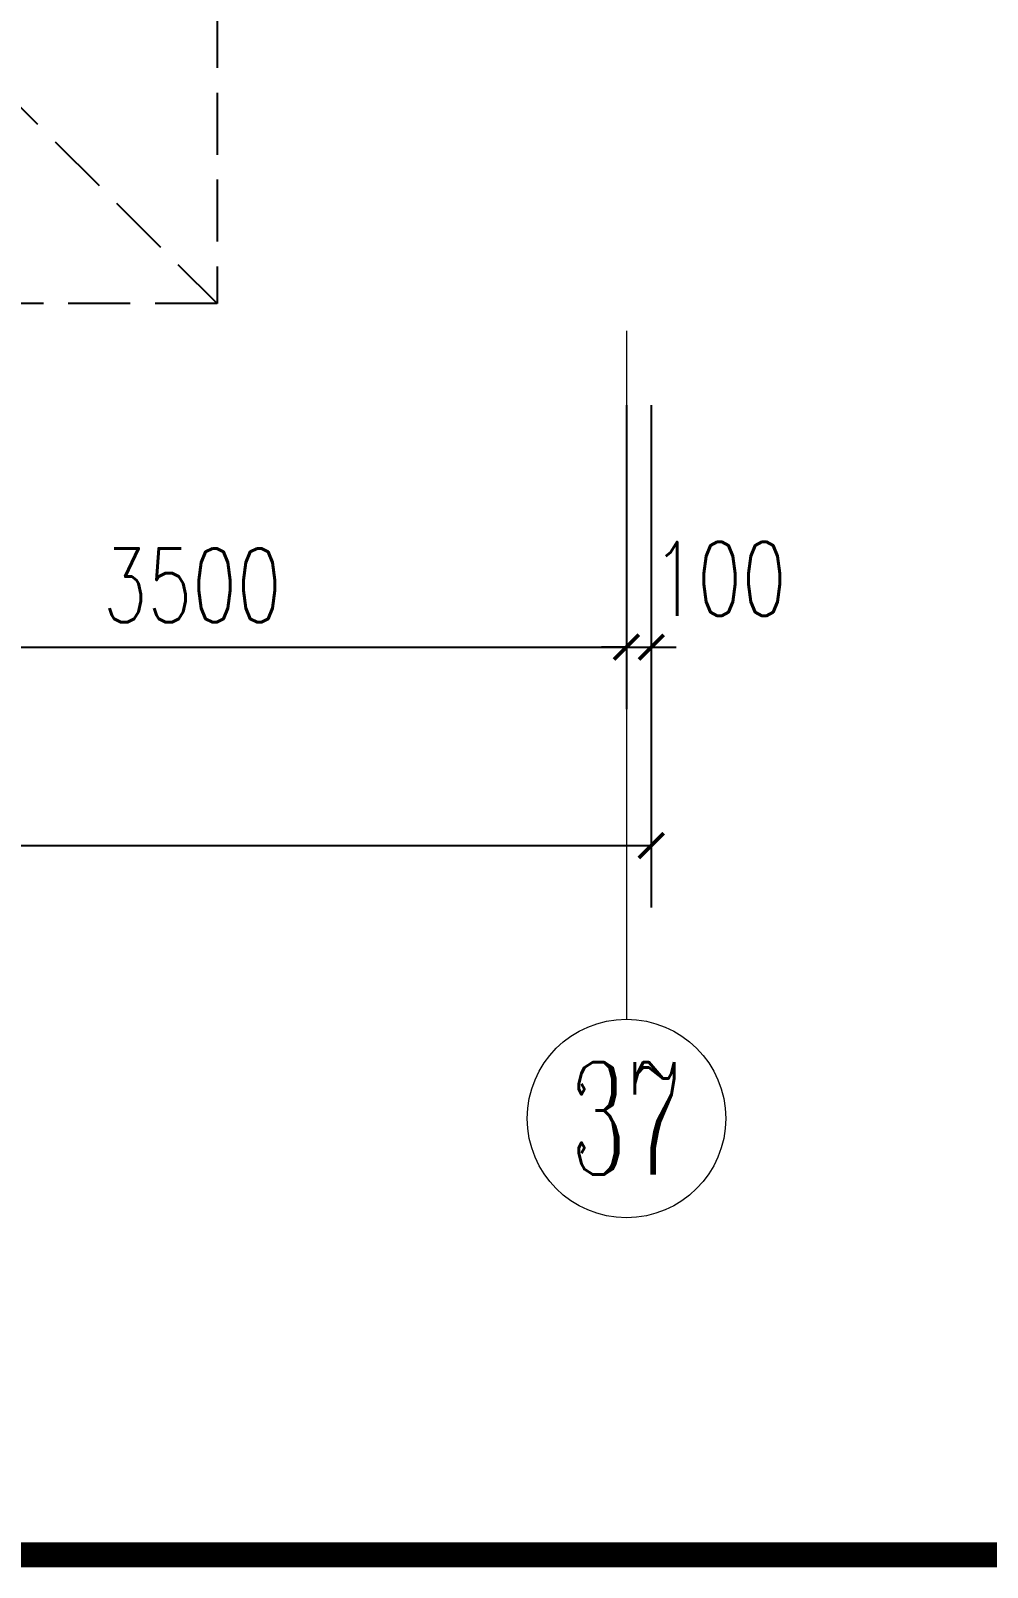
# Model space of a CAD drawing. Extents: x 3753737 to 4713801, y -857380 to 24339.
# Drawn here: x 4088512 to 4092367, y -747704 to -741510 of the extents above; entities that cross this region are included whole.
import ezdxf
from ezdxf.enums import TextEntityAlignment as Align

# ---------------------------------------------------------------- set-up
doc = ezdxf.new("R2010")
doc.units = 0
doc.header["$LTSCALE"] = 1000
doc.header["$MEASUREMENT"] = 0
doc.linetypes.add('DASH', pattern=[0.35, 0.25, -0.1])
doc.layers.get('0').update_dxf_attribs({"linetype": 'CONTINUOUS'})
doc.layers.get('Defpoints').update_dxf_attribs({"linetype": 'CONTINUOUS'})
doc.layers.add('!!电气', color=1, linetype='CONTINUOUS')
doc.layers.add('卫生间', color=6, linetype='CONTINUOUS')
for name, color, linetype, lineweight in [('AXIS', 114, 'CONTINUOUS', 20), ('AXIS_TEXT', 7, 'CONTINUOUS', 20), ('图框', 147, 'CONTINUOUS', 20)]:
    doc.layers.add(name, color=color, linetype=linetype, lineweight=lineweight)
doc.styles.add('_TCH_AXIS', font='COMPLEX', dxfattribs={"bigfont": 'GBCBIG'})
doc.styles.add('_TCH_DIM_T3', font='SIMPLEX.shx', dxfattribs={"width": 0.705882, "bigfont": 'GBCBIG.shx'})
doc.styles.add('COMPLEX', font='COMPLEX')
doc.dimstyles.new('_TCH_ARCH&&100', dxfattribs={"dimtxt": 297.5, "dimasz": 100, "dimexe": 250, "dimexo": 300, "dimgap": 100, "dimtad": 1, "dimdec": 0, "dimzin": 0, "dimdsep": 46, "dimtxsty": '_TCH_DIM_T3', "dimblk": 'ARCHTICK', "dimcen": 0.09, "dimclrt": 7, "dimazin": 2, "dimtfac": 1, "dimtdec": 0, "dimtix": 1, "dimtmove": 2, "dimatfit": 3, "dimfxl": 1, "dimtolj": 1, "dimtzin": 0, "dimarcsym": 0})

# ---------------------------------------------------------------- blocks, each defined once
blk = doc.blocks.new('A$C148B7D8E')
at = {"layer": '卫生间', "color": 252, "linetype": 'DASH'}
blk.add_line((2650, -1200), (1750, -2100), dxfattribs=at)
blk.add_lwpolyline([(16100, 14000), (16100, 15400), (7700, 15400), (7700, 10800), (7300, 10800), (7300, 10000), (900, 10000), (900, 9000), (-900, 9000), (-900, -900), (1750, -900), (1750, -2100), (23450, -2100), (23450, -900), (25100, -900)], dxfattribs=at)
blk = doc.blocks.new('_ArchTick')
at = {"color": 0, "linetype": 'ByBlock', "const_width": 0.15}
blk.add_lwpolyline([(-0.5, -0.5), (0.5, 0.5)], dxfattribs=at)
blk = doc.blocks.new('*D592')
at = {"layer": 'AXIS', "color": 0, "lineweight": -2, "transparency": 16777216}
for p, q in [((-100, -1409.4), (-100, -3434.4)), ((50100, -1409.4), (50100, -3434.4)), ((-100, -3184.4), (50100, -3184.4))]:
    blk.add_line(p, q, dxfattribs=at)
at = {"layer": 'Defpoints', "color": 0, "transparency": 16777216}
for p in [(-100, -1109.4), (50100, -1109.4), (50100, -3184.4)]:
    blk.add_point(p, dxfattribs=at)
at = {"layer": 'AXIS', "color": 0, "lineweight": -2, "transparency": 16777216, "xscale": 100, "yscale": 100, "zscale": 100, "rotation": 180}
blk.add_blockref('_ArchTick', (-100, -3184.4), dxfattribs=at)
at = {"layer": 'AXIS', "color": 0, "lineweight": -2, "transparency": 16777216, "xscale": 100, "yscale": 100, "zscale": 100}
blk.add_blockref('_ArchTick', (50100, -3184.4), dxfattribs=at)
at = {"layer": 'AXIS', "color": 7, "transparency": 16777216, "insert": (25000, -2935.6), "char_height": 297.5, "attachment_point": 5, "style": '_TCH_DIM_T3'}
blk.add_mtext('\\A1;50200', dxfattribs=at)
blk = doc.blocks.new('*D600')
at = {"layer": 'AXIS', "color": 0, "lineweight": -2, "transparency": 16777216}
for p, q in [((50000, -1409.4), (50000, -2634.4)), ((50100, -1409.4), (50100, -2634.4)), ((50000, -2384.4), (49900, -2384.4)), ((50000, -2384.4), (50100, -2384.4)), ((50100, -2384.4), (50200, -2384.4))]:
    blk.add_line(p, q, dxfattribs=at)
at = {"layer": 'Defpoints', "color": 0, "transparency": 16777216}
for p in [(50000, -1109.4), (50100, -1109.4), (50100, -2384.4)]:
    blk.add_point(p, dxfattribs=at)
at = {"layer": 'AXIS', "color": 0, "lineweight": -2, "transparency": 16777216, "xscale": 100, "yscale": 100, "zscale": 100}
blk.add_blockref('_ArchTick', (50000, -2384.4), dxfattribs=at)
at = {"layer": 'AXIS', "color": 0, "lineweight": -2, "transparency": 16777216, "xscale": 100, "yscale": 100, "zscale": 100, "rotation": 180}
blk.add_blockref('_ArchTick', (50100, -2384.4), dxfattribs=at)
at = {"layer": 'AXIS', "color": 7, "transparency": 16777216, "insert": (50375, -2109.4), "char_height": 297.5, "attachment_point": 5, "style": '_TCH_DIM_T3'}
blk.add_mtext('\\A1;100', dxfattribs=at)
blk = doc.blocks.new('*D601')
at = {"layer": 'AXIS', "color": 0, "lineweight": -2, "transparency": 16777216}
for p, q in [((46500, -1409.4), (46500, -2634.4)), ((50000, -1409.4), (50000, -2634.4)), ((46500, -2384.4), (50000, -2384.4))]:
    blk.add_line(p, q, dxfattribs=at)
at = {"layer": 'Defpoints', "color": 0, "transparency": 16777216}
for p in [(46500, -1109.4), (50000, -1109.4), (50000, -2384.4)]:
    blk.add_point(p, dxfattribs=at)
at = {"layer": 'AXIS', "color": 0, "lineweight": -2, "transparency": 16777216, "xscale": 100, "yscale": 100, "zscale": 100, "rotation": 180}
blk.add_blockref('_ArchTick', (46500, -2384.4), dxfattribs=at)
at = {"layer": 'AXIS', "color": 0, "lineweight": -2, "transparency": 16777216, "xscale": 100, "yscale": 100, "zscale": 100}
blk.add_blockref('_ArchTick', (50000, -2384.4), dxfattribs=at)
at = {"layer": 'AXIS', "color": 7, "transparency": 16777216, "insert": (48250, -2135.6), "char_height": 297.5, "attachment_point": 5, "style": '_TCH_DIM_T3'}
blk.add_mtext('\\A1;3500', dxfattribs=at)
blk = doc.blocks.new('_AXISO')
blk.add_circle((0, 0), 0.5)
at = {"layer": 'AXIS_TEXT', "style": 'COMPLEX', "width": 1.041667}
blk.add_attdef('A', text='', height=0.56, dxfattribs=at).set_placement((-0.25, -0.28), (0.25, -0.28), align=Align.FIT)
blk = doc.blocks.new('A$C5F341E43')
at = {"layer": 'AXIS'}
blk.add_line((50000, -1109.4), (50000, -3884.4), dxfattribs=at)
at = {"color": 252, "xscale": -1}
blk.add_blockref('A$C148B7D8E', (50100, 1100), dxfattribs=at)
at = {"layer": 'AXIS'}
ref = blk.add_blockref('_AXISO', (50000, -4284.4), dxfattribs=dict(at, xscale=800, yscale=800, zscale=800))
ref.add_attrib('A', '37', dxfattribs={"layer": 'AXIS_TEXT', "height": 452.55, "style": '_TCH_AXIS', "width": 0.636364}).set_placement((49773.7, -4510.6), (50226.3, -4510.6), align=Align.FIT)
for p1, p2, distance, text, picture, middle in [((-100, -1109.4), (50100, -1109.4), -2075, '50200', '*D592', (25000, -2935.6)), ((46500, -1109.4), (50000, -1109.4), -1275, '3500', '*D601', (48250, -2135.6))]:
    dim = blk.add_aligned_dim(p1=p1, p2=p2, distance=distance, text=text, dimstyle='_TCH_ARCH&&100', dxfattribs=at)
    dim.commit()
    dim.dimension.update_dxf_attribs({"geometry": picture, "text_midpoint": middle})
dim = blk.add_linear_dim(base=(50100, -2384.4), p1=(50000, -1109.4), p2=(50100, -1109.4), angle=0, text='100', dimstyle='_TCH_ARCH&&100', dxfattribs=at)
dim.commit()
dim.dimension.update_dxf_attribs({"geometry": '*D600', "text_midpoint": (50375, -2109.4), "dimtype": 129})

msp = doc.modelspace()

# ---------------------------------------------------------------- linework, layer by layer
at = {"layer": '图框', "const_width": 100}
msp.add_lwpolyline([(4109711, -747653.6), (4109711, -690253.6), (4029111, -690253.6), (4029111, -747653.6)], close=True, dxfattribs=at)

# ---------------------------------------------------------------- block references
at = {"layer": '!!电气'}
msp.add_blockref('A$C5F341E43', (4040913.4, -741610.2), dxfattribs=at)

doc.saveas('drawing.dxf')
